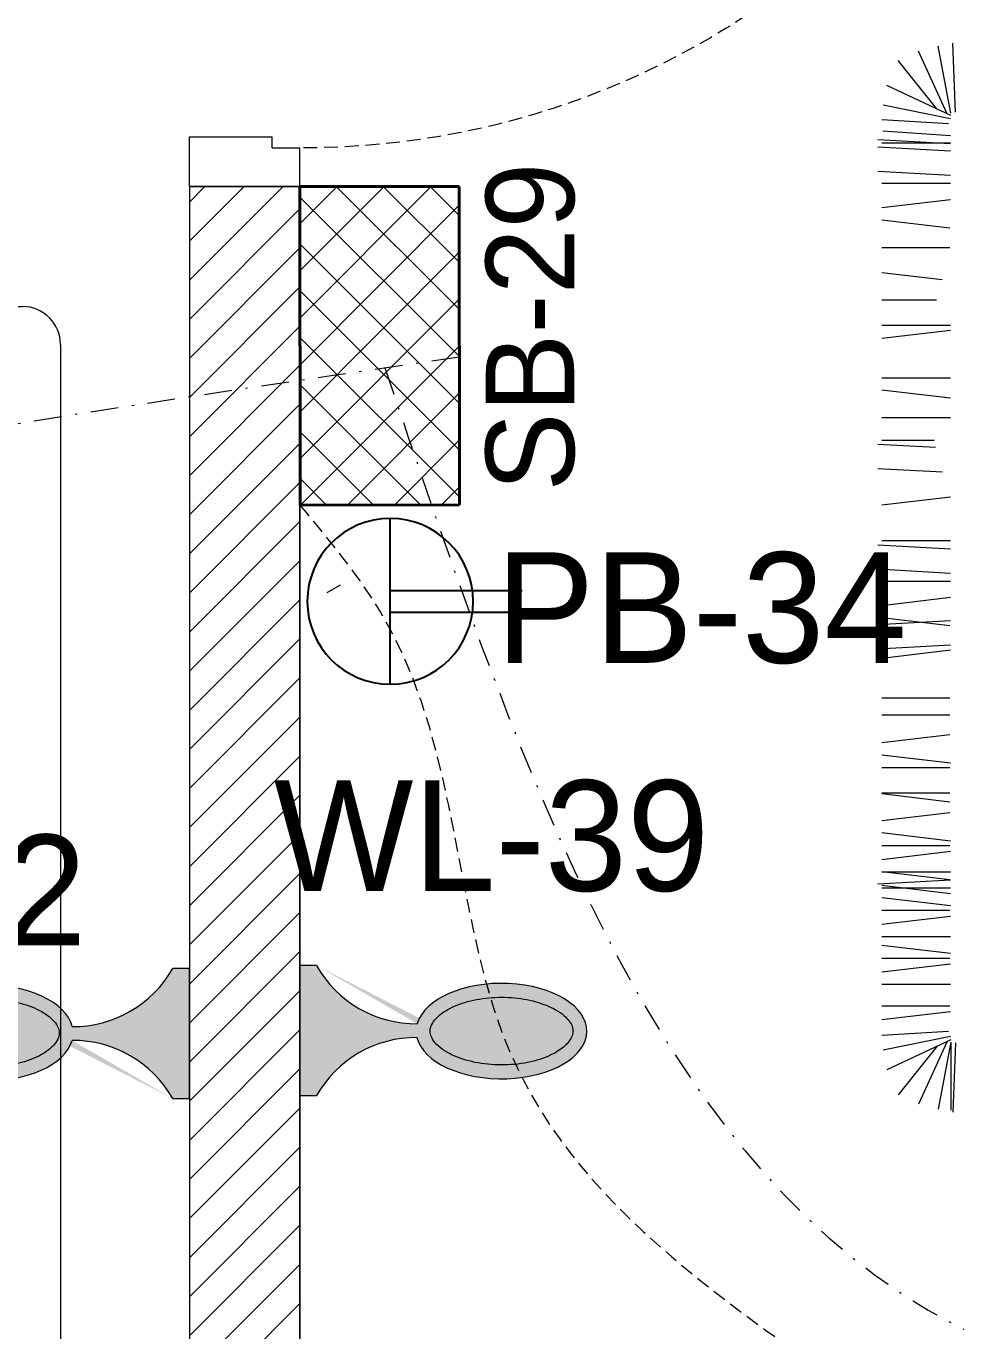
# Model space of a CAD drawing. Header units: inches. Extents: x 109699 to 44449955, y -10987 to 15824140.
# Drawn here: x 196519.6 to 196561.7, y -3726.8 to -3667.8 of the extents above; entities that cross this region are included whole.
import ezdxf

# ---------------------------------------------------------------- set-up
doc = ezdxf.new("R2010")
doc.units = ezdxf.units.IN
doc.header["$LTSCALE"] = 5
doc.header["$MEASUREMENT"] = 0
for name, pattern in [('DASHDOT', [1, 0.5, -0.25, 0, -0.25]), ('DASHED2', [0.375, 0.25, -0.125]), ('HIDDEN', [0.375, 0.25, -0.125])]:
    doc.linetypes.add(name, pattern=pattern)
doc.layers.get('0').update_dxf_attribs({"color": 123})
for name, color, linetype, lineweight in [('@NORMAL', 7, 'Continuous', 5), ('AC In', 244, 'DASHED2', 30), ('door', 8, 'Continuous', 9), ('E-Con-Point', 5, 'DASHED2', 13), ('E-PB-Socket-5A', 203, 'Continuous', 13), ('E-SB-Switch-Board', 106, 'Continuous', 18), ('E-WL-Wall-Light', 232, 'Continuous', 15), ('fixture', 255, 'Continuous', 0), ('ha', 252, 'Continuous', 5), ('SB', 1, 'DASHDOT', 20), ('WALL-1', 8, 'Continuous', 9)]:
    doc.layers.add(name, color=color, linetype=linetype, lineweight=lineweight)
doc.layers.add('FURNITUR', color=7, linetype='Continuous', lineweight=5, true_color=0xe8e8e8)
doc.styles.get("Standard").update_dxf_attribs({"font": 'times.ttf'})

# ---------------------------------------------------------------- blocks, each defined once
blk = doc.blocks.new('Door-40')
at = {"layer": 'door', "ltscale": 0.5}
for p, q in [((0, 40), (5, 40)), ((0, 40), (0, 37.75)), ((5, 40), (5, 38.24999999999636)), ((3.75, 38.24999999999636), (3.75, 37.75000000000364)), ((3.75, 38.24999999999636), (5, 38.24999999999636)), ((0, 37.75), (3.75, 37.75000000000364)), ((5.135000000002037, 2.913192669428099), (5.145000000004075, 2.913192669428099)), ((5.135000000002037, 1.885000000002037), (5.135000000002037, 2.913192669428099)), ((0, 0), (0, 2.25)), ((0, 2.25), (3.75, 2.249999999996362)), ((3.75, 1.750000000003638), (3.75, 2.249999999996362)), ((5.145000000004075, 1.895000000000437), (5.145000000004075, 1.884599357945262)), ((3.75, 1.750000000003638), (5, 1.750000000003638)), ((4.010000000002037, 1.760000000002037), (4.010000000002037, 1.75)), ((5.010000000002037, 1.760000000002037), (4.010000000002037, 1.760000000002037)), ((5, 1.750000000003638), (5.010400642058812, 1.750000000007276)), ((5, 0), (5, 1.750000000003638)), ((0, 0), (5, 0)), ((0, 0), (5, 0))]:
    blk.add_line(p, q, dxfattribs=at)
blk.add_lwpolyline([(41.625, 3.145000000000437), (5.145000000004075, 3.145000000000437), (5.145000000004075, 1.895000000000437), (41.625, 1.895000000000437)], close=True, dxfattribs=at)
blk.add_circle((5.135000000002037, 1.760000000002037), 0.1249999999999983, dxfattribs=at)
at = {"layer": 'door', "linetype": 'HIDDEN', "ltscale": 0.5}
blk.add_arc((5.156161382139544, 1.755015969829401), 36.49531813451388, 2.182731632980644, 90.24516611661387, dxfattribs=at)
blk = doc.blocks.new('vfdcx')
at = {"layer": 'FURNITUR'}
for p, q in [((105505.2172317123, -20269.73029042858), (105508.6560233289, -20180.30026361668)), ((105510.9227739999, -20270.64744447272), (105527.3710693331, -20184.19830578352)), ((105510.9393750285, -20270.64900973493), (105510.9393750285, -20182.64900973883)), ((105516.406202329, -20270.61411287433), (105553.0365137642, -20190.60023730127)), ((105529.1792126049, -20265.23142439111), (105579.267552745, -20202.77373785358)), ((105511.2033624795, -20273.6826379347), (105593.8515708953, -20234.8261914609)), ((105511.5189975735, -20278.00211159921), (105598.7129669342, -20260.56526694594)), ((105514.2558061602, -20284.68173832663), (105600.1713630871, -20279.5053371243)), ((105511.4799296465, -20309.91793488066), (105600.3603457688, -20299.43811556006)), ((105512.2067661909, -20317.45537559765), (105600.206766187, -20317.45537559765)), ((105511.4799296465, -20345.21042387643), (105600.3603457688, -20345.21042387643)), ((105511.4799296465, -20371.67020332855), (105600.3603457688, -20361.19038400067)), ((105511.4799296465, -20385.37733262785), (105600.3603457688, -20395.85715195573)), ((105512.2067661909, -20379.20764403827), (105600.206766187, -20379.20764403827)), ((105511.4799296465, -20406.91979543919), (105600.3603457688, -20406.91979543919)), ((105511.4799296465, -20433.37957488403), (105600.3603457688, -20422.89975556343)), ((105512.2067661909, -20440.91701560102), (105600.206766187, -20440.91701560102)), ((105511.4799296465, -20447.0867041906), (105600.3603457688, -20457.56652351121)), ((105511.4799296465, -20462.86155544077), (105600.3603457688, -20473.34137476866)), ((105511.4799296465, -20469.84706374643), (105600.3603457688, -20469.84706374643)), ((105511.4799296465, -20480.32688307432), (105605.5880741227, -20475.08697340674)), ((105511.4799296465, -20490.80670239493), (105600.3603457688, -20490.80670239493)), ((105512.2067661909, -20480.59388411786), (105600.3603457688, -20491.06693353098)), ((105511.4799296465, -20517.26648184705), (105600.3603457688, -20506.78666251917)), ((105512.2067661909, -20524.80392255676), (105600.206766187, -20524.80392255676)), ((105511.4799296465, -20530.97361114634), (105600.3603457688, -20541.45343047423)), ((105512.2067661909, -20567.64620887554), (105600.3603457688, -20557.17315946241)), ((105512.2067661909, -20581.39930270555), (105600.3603457688, -20591.87235211868)), ((105512.2067661909, -20592.91597826233), (105600.206766187, -20592.91597826233)), ((105511.4799296465, -20631.77902973404), (105600.3603457688, -20642.25884906192)), ((105512.2067661909, -20625.60934114446), (105600.206766187, -20625.60934114446)), ((105512.2067661909, -20668.45162746323), (105600.3603457688, -20657.97857805011)), ((105512.2067661909, -20693.72139685003), (105600.206766187, -20693.72139685003)), ((105512.2067661909, -20715.88647154714), (105600.206766187, -20715.88647154714)), ((105511.4799296465, -20777.82883866313), (105600.3603457688, -20767.34901934252)), ((105511.4799296465, -20784.59069717211), (105605.5880741227, -20779.35078750453)), ((105511.4799296465, -20816.023385241), (105605.5880741227, -20810.78347557342)), ((105512.2067661909, -20809.26829663951), (105600.3603457688, -20819.74134605991)), ((105511.4799296465, -20845.9408943687), (105600.3603457688, -20835.46107504809)), ((105511.4799296465, -20866.89376310971), (105600.3603457688, -20866.89376310971)), ((106318.1547879035, -20852.43812081018), (106301.0488324388, -20862.31424880781)), ((105511.4799296465, -20877.37358243759), (105605.5880741227, -20882.61349209789)), ((105511.4799296465, -20908.80627050648), (105605.5880741227, -20914.04618016678)), ((105511.4799296465, -20919.28608982709), (105600.3603457688, -20919.28608982709)), ((105511.4799296465, -20976.11335237308), (105600.3603457688, -20965.63353305247)), ((105521.8643668454, -21008.12424239267), (105605.5880741227, -21012.78595010228)), ((105530.7651919033, -21040.05252538774), (105605.5880741227, -21044.21863817117)), ((105532.6395395136, -21049.45854783147), (105600.3603457688, -21049.45854783147)), ((105511.4799296465, -21078.670927012), (105600.206766187, -21078.670927012)), ((105511.4799296465, -21103.85434488273), (105600.3603457688, -21114.41374581192)), ((105511.4799296465, -21129.84802882567), (105600.206766187, -21129.84802882567)), ((105511.4799296465, -21191.79039594166), (105600.3603457688, -21181.31057662105)), ((105511.4799296465, -21197.96008453124), (105600.206766187, -21197.96008453124)), ((105529.4228250318, -21230.65344742064), (105600.206766187, -21230.65344742064)), ((105522.4581835613, -21257.14113218566), (105600.3603457688, -21266.39626622056)), ((105512.2067661909, -21298.76550312621), (105600.206766187, -21298.76550312621)), ((105512.2067661909, -21324.03527251301), (105600.3603457688, -21334.50832192613)), ((105511.4799296465, -21360.7078702422), (105600.3603457688, -21350.22805091432)), ((105511.4799296465, -21381.66073898321), (105600.3603457688, -21381.66073898321)), ((105511.4799296465, -21392.14055830381), (105605.5880741227, -21397.38046797139)), ((105511.4799296465, -21423.5732463727), (105605.5880741227, -21428.81315603301)), ((105511.4799296465, -21432.98270298111), (105605.5880741227, -21438.22261264142)), ((105511.4799296465, -21434.05306570059), (105600.3603457688, -21434.05306570059)), ((105511.4799296465, -21443.46252230172), (105599.1990612133, -21449.56373436582)), ((105514.2558061602, -21458.95663026169), (105600.1713630871, -21464.13303145675)), ((105505.2172317123, -21473.90807815974), (105508.6560233289, -21563.33810496436)), ((105510.9227739999, -21472.99092410832), (105527.3710693331, -21559.4400628048)), ((105511.2033624795, -21469.95573065362), (105593.8515708953, -21508.81217712742)), ((105511.5189975735, -21465.63625698911), (105598.7129669342, -21483.07310163511)), ((105516.406202329, -21473.02425570671), (105553.0365137642, -21553.03813127977)), ((105529.1792126049, -21478.40694419721), (105579.267552745, -21540.86463072746))]:
    blk.add_line(p, q, dxfattribs=at)
blk = doc.blocks.new('A$C677D3EAC')
at = {"layer": 'FURNITUR'}
for p, q in [((12.00479866045498, 51.95316647657546), (26.27257498371182, 51.95316647657546)), ((12.00479866045498, 46.7545977087857), (12.00479866045498, 51.95316647657546)), ((27.98757498370105, 50.23816647657532), (27.98757498370833, 1.714991515273141)), ((1.714798660454107, 49.35388209268422), (12.00479866045498, 49.35388209268422)), ((-0.0002013395424000919, 47.63888209268407), (-0.0002013395424000919, 27.05888209268414)), ((22.84257498371153, 46.7545977087857), (12.00479866045498, 46.7545977087857)), ((21.47057498371578, 46.7545977087857), (21.64207498370524, 46.7545977087857)), ((22.84257498370425, 3.799775899162796), (22.84257498370425, 46.7545977087857)), ((20.27007498366584, 26.54438209267664), (20.27007498370949, 45.55409770878578)), ((22.84257498371153, 45.55409770878578), (22.8425749836606, 26.54438209267664)), ((11.49008981315274, 43.32827631189775), (12.16517933704745, 43.96611358265636)), ((12.16517933704745, 43.96611358265636), (15.31559601729532, 43.36579608827378)), ((15.31559601729532, 43.36579608827378), (18.31599273014581, 44.07867291178536)), ((18.31599273014581, 44.07867291178536), (19.10359739428532, 43.92859380628033)), ((19.10359739428532, 43.92859380628033), (19.40363667030761, 42.95307747577226)), ((12.5027240989948, 38.07549475087126), (11.49008981315274, 43.32827631189775)), ((19.40363667030761, 42.95307747577226), (17.86593348672614, 35.7117434773545)), ((13.02779365549941, 36.91237953848213), (12.5027240989948, 38.07549475087126)), ((12.05266419680993, 35.5991841482255), (13.02779365549941, 36.91237953848213)), ((11.61261941229895, 35.30786455647831), (12.66275786653569, 35.83314249810883)), ((12.00544753944268, 35.43314440848462), (12.05266419680993, 35.5991841482255)), ((15.24777488336258, 35.24313066369177), (12.66275786653569, 35.83314249810883)), ((17.65718828754325, 35.51486969230791), (15.24777488336258, 35.24313066369177)), ((18.70732674178726, 34.98959175067739), (17.65718828754325, 35.51486969230791)), ((17.86593348672614, 35.7117434773545), (17.97569034616026, 35.37952664570821)), ((11.33031025100354, 34.46060119444883), (11.61261941229895, 35.30786455647831)), ((19.00736667657475, 34.08911497292229), (18.70732674178726, 34.98959175067739)), ((10.63983892452234, 33.38899892960671), (11.33031025100354, 34.46060119444883)), ((11.33031025100354, 34.46060119444883), (12.05985271719692, 30.10290950415674)), ((17.87312200711312, 29.99035017502774), (19.00736667657475, 34.08911497292229)), ((10.63983892452234, 33.38899892960671), (10.03458546302863, 31.55699145095787)), ((18.72337355450145, 33.1164066199799), (19.32862701599515, 31.28439914133105)), ((10.03458546302863, 31.55699145095787), (10.3346253978234, 30.65651467320276)), ((19.32862701599515, 31.28439914133105), (19.02858708120039, 30.38392236357595)), ((10.3346253978234, 30.65651467320276), (11.38476385206013, 30.13123673157224)), ((12.04650223874341, 30.18265437400623), (11.38476385206013, 30.13123673157224)), ((12.05985271719692, 30.10290950415674), (13.0349821758864, 28.78971411390012)), ((19.02858708120039, 30.38392236357595), (17.97844862696365, 29.85864442194543)), ((19.4108251906946, 22.74901617660998), (17.87312200711312, 29.99035017502774)), ((17.97844862696365, 29.85864442194543), (17.89591218490386, 29.87674181101283)), ((13.0349821758864, 28.78971411390012), (12.50991261938179, 27.62659890151099)), ((12.50991261938179, 27.62659890151099), (11.49727833353245, 22.3738173404854)), ((12.06984914469649, 25.34388209268036), (1.714798660454107, 25.34388209268491)), ((21.47057498365757, 25.34388209267672), (18.85980329597078, 25.34388209267763)), ((21.47057498373033, 25.34388209267672), (21.64207498372707, 25.34388209267672)), ((21.64207498366159, 25.34388209267672), (21.47057498366485, 25.34388209267672)), ((-0.0002013395424000919, 4.314275899168024), (-0.0002013395424000919, 23.62888209268476)), ((20.27007498370949, 3.79977589916416), (20.27007498372404, 24.1433820926768)), ((22.84257498372608, 24.1433820926768), (22.84257498370425, 3.79977589916416)), ((19.11078591466503, 21.77349984610191), (19.4108251906946, 22.74901617660998)), ((11.49727833353245, 22.3738173404854), (12.17236785743444, 21.73598006972588)), ((12.17236785743444, 21.73598006972588), (15.32278453768231, 22.33629756410846)), ((15.32278453768231, 22.33629756410846), (18.3231812505328, 21.62342074059688)), ((18.3231812505328, 21.62342074059688), (19.11078591466503, 21.77349984610191)), ((15.28969182424771, 19.71016240346398), (12.43392473156564, 19.28744697104412)), ((17.69910522842838, 19.98190143208012), (15.28969182424771, 19.71016240346398)), ((18.74924368267239, 19.4566234904496), (17.69910522842838, 19.98190143208012)), ((11.98386482938076, 19.06232831278612), (11.87135034790845, 18.19937131140705)), ((12.43392473156564, 19.28744697104412), (11.98386482938076, 19.06232831278612)), ((19.04928361745988, 18.5561467126945), (18.74924368267239, 19.4566234904496)), ((17.91503894799826, 14.45738191479995), (19.04928361745988, 18.5561467126945)), ((11.87135034790845, 18.19937131140705), (12.10176965808205, 14.56994124392895)), ((12.10176965808205, 14.56994124392895), (13.07689911677153, 13.25674585367233)), ((19.45274213157973, 7.216047916382195), (17.91503894799826, 14.45738191479995)), ((13.07689911677153, 13.25674585367233), (12.55182956026692, 12.0936306412832)), ((12.55182956026692, 12.0936306412832), (11.53919527441758, 6.840849080256703)), ((19.15270285555744, 6.240531585874123), (19.45274213157973, 7.216047916382195)), ((11.53919527441758, 6.840849080256703), (12.21428479831957, 6.203011809498093)), ((12.21428479831957, 6.203011809498093), (15.36470147856744, 6.803329303880673)), ((15.36470147856744, 6.803329303880673), (18.36509819141793, 6.090452480368185)), ((18.36509819141793, 6.090452480368185), (19.15270285555744, 6.240531585874123)), ((20.27007498370949, 5.198560283064126), (12.00479866045498, 5.198560283062761)), ((12.00479866045498, 5.198560283062761), (12.00479866045498, -8.484727004542947e-06)), ((12.00479866045498, 2.599275899167878), (1.714798660446831, 2.599275899171516)), ((21.64207498370524, 2.59927589916424), (21.47057498370123, 2.59927589916424)), ((21.47057498370123, 2.59927589916424), (21.64207498369797, 2.59927589916424)), ((12.00479866045498, -8.484727004542947e-06), (26.27257498371182, -8.484727004542947e-06))]:
    blk.add_line(p, q, dxfattribs=at)
for centre, radius, start, end in [((26.27257498370454, 50.23816647657532), 1.715, 0, 90), ((1.714798660454107, 47.63888209268407), 1.715, 90, 180), ((21.47057498371578, 45.55409770878532), 1.200500000000829, 90, 179.9999999999739), ((21.64207498371252, 45.55409770878578), 1.20049999999992, 0, 90), ((1.714798660454107, 27.05888209268414), 1.715, 180, 270), ((21.47057498366485, 26.5443820926771), 1.200500000000375, 180.0000000000261, 270), ((21.64207498366159, 26.54438209267664), 1.20049999999901, 270, 0), ((1.714798660454107, 23.62888209268476), 1.715, 90, 180), ((21.47057498373033, 24.14338209267726), 1.20049999999901, 90, 180.0000000000261), ((21.64207498372707, 24.14338209267726), 1.200499999999465, 359.999999999974, 90), ((1.714798660446831, 4.314275899171662), 1.715, 180, 270), ((21.47057498370123, 3.799775899163706), 1.200499999999465, 179.9999999999739, 270), ((21.64207498370524, 3.79977589916416), 1.20049999999992, 270, 0), ((26.27257498371182, 1.714991515273141), 1.715, 270, 0)]:
    blk.add_arc(centre, radius, start, end, dxfattribs=at)
blk = doc.blocks.new('A$C4DCB0E22')
h = blk.add_hatch()
h.set_pattern_fill('ANSI37', color=256, scale=15, angle=90.05046403147966, style=0)
h.set_pattern_definition([(135.0504640314797, (0, 0), (-1.324656962164393, -1.326992438783809), []), (225.0504640314796, (0, 0), (1.326992438783809, -1.324656962164393), [])])
h.paths.add_polyline_path([(0.0158499618895469, -4.176303718850249e-06), (-3.779117417224143e-06, 17.9999888419976), (8.999992730033242, 18.00791571250107), (9.015846471040199, 0.007922694199763214)])
at = {"lineweight": 40}
for p, q in [((-3.779117417224143e-06, 17.9999888419976), (8.999992730033242, 18.00791571250107)), ((0.0158499618895469, -4.176303718850249e-06), (-3.779117417224143e-06, 17.9999888419976)), ((9.015846471040199, 0.007922694199763214), (8.999992730033242, 18.00791571250107)), ((0.0158499618895469, -4.176303718850249e-06), (9.015846471040199, 0.007922694199763214))]:
    blk.add_line(p, q, dxfattribs=at)
blk = doc.blocks.new('A$C0EEE0DA8')
at = {"lineweight": 25}
for p, q in [((9.859886922386067, 11.01563311866266), (9.859886922386067, 3.514223118661903)), ((9.859886922386067, 7.754928118662065), (15.8195753665932, 7.754928118662065)), ((9.859886922386067, 6.774928118662501), (15.8195753665932, 6.774928118662501))]:
    blk.add_line(p, q, dxfattribs=at)
blk.add_circle((9.85988692238243, 7.264928118662283), 3.750704999999999, dxfattribs=at)
blk = doc.blocks.new('E-W-LIGHT')
at = {"linetype": 'ByBlock', "ltscale": 0.5}
h = blk.add_hatch(color=256, dxfattribs=at)
h.dxf.hatch_style = 1
h.set_gradient(color1=(255, 255, 255), color2=(255, 255, 0), name='CYLINDER')
edge = h.paths.add_edge_path()
edge.add_spline(control_points=[(-96.71110423948552, 1.235367220396483), (-96.8976251288622, 1.235367220396483), (-97.08530367817384, 1.204590695443009), (-97.49532330615068, 1.060408411101338), (-97.71769888777162, 0.9452617532663472), (-98.18859363857634, 0.6007580769133996), (-98.4360601757027, 0.3712016227401077), (-98.9274233233457, -0.2076466389563343), (-99.17095937526851, -0.5565722783421756), (-99.79256403547286, -1.649000525487912), (-100.1403411294208, -2.496475964584042), (-100.6655547252501, -4.389078901701514), (-100.8435119435345, -5.433326140728264), (-100.996858843053, -7.577941591604359), (-100.9723680002039, -8.677864733885961), (-100.7253955626443, -10.7881619923927), (-100.5027117058065, -11.79805679996582), (-99.90205506231798, -13.59089832466863), (-99.52349327352754, -14.37265162368595), (-98.79708591162027, -15.46144462183512), (-98.46289770719719, -15.83531695936959), (-97.82402795464219, -16.37320808014224), (-97.52292902289115, -16.53708124557815), (-97.0332651008719, -16.69867335386745), (-96.83300356165012, -16.72444707740215), (-96.42760539585558, -16.70413243760904), (-96.21918910161975, -16.65733367471884), (-95.75858057275782, -16.45705756399432), (-95.50712660475898, -16.30138572900886), (-94.98330090317799, -15.85001415615693), (-94.71221849052682, -15.55449414506236), (-94.18744122004225, -14.82684639582039), (-93.93399672563008, -14.39521060388152), (-93.32240182252819, -13.09860869282319), (-93.0057716383552, -12.13470487732181), (-92.57508722519842, -10.03980369670334), (-92.46055768618565, -8.90959698224412), (-92.45565766659526, -6.646794607945969), (-92.56528275998282, -5.514732191470296), (-92.98715107886524, -3.412587944823316), (-93.29985699109132, -2.443281268231641), (-93.99092435031811, -0.9549615958549695), (-94.34810290115182, -0.3877643056552464), (-95.07582621573985, 0.4836147841888085), (-95.44374809115733, 0.7854262440646148), (-96.01798165069457, 1.105607693885873), (-96.24029005175481, 1.180327462172805), (-96.53763867025813, 1.228459302029147), (-96.62438560181026, 1.235367220396483), (-96.71110423948552, 1.235367220396483)], knot_values=[0, 0, 0, 0, 0.194197829587449, 0.194197829587449, 0.388395659174898, 0.388395659174898, 0.582593488762347, 0.582593488762347, 0.776791318349796, 0.776791318349796, 1.110216687407361, 1.110216687407361, 1.443642056464925, 1.443642056464925, 1.77706742552249, 1.77706742552249, 2.110492794580054, 2.110492794580054, 2.443918163637619, 2.443918163637619, 2.701496175378678, 2.701496175378678, 2.959074187119738, 2.959074187119738, 3.169612053741, 3.169612053741, 3.380149920362263, 3.380149920362263, 3.590687786983526, 3.590687786983526, 3.801225653604789, 3.801225653604789, 4.011763520226051, 4.011763520226051, 4.360140390670959, 4.360140390670959, 4.708517261115867, 4.708517261115867, 5.056894131560775, 5.056894131560775, 5.405271002005684, 5.405271002005684, 5.69307956715584, 5.69307956715584, 5.980888132305996, 5.980888132305996, 6.192897451070847, 6.192897451070847, 6.283185307179586, 6.283185307179586, 6.283185307179586, 6.283185307179586], degree=3, periodic=0)
at = {"layer": 'E-WL-Wall-Light', "linetype": 'ByBlock', "ltscale": 0.5}
h = blk.add_hatch(color=256, dxfattribs=at)
h.dxf.hatch_style = 1
edge = h.paths.add_edge_path()
edge.add_ellipse((-96.71110423948552, -7.740473765769313), major_axis=(0, 10.71660606041263), ratio=0.559300439547623, start_angle=187.7376784571124, end_angle=531.0374031504149)
edge.add_arc((-112.001170541625, -18.46997501720373), 14.35701343791298, -60.53601194170483, 0.5736542653427819, ccw=False)
edge.add_line((-104.9392941575301, -30.97012448799713), (-104.939294157532, -33.06572841662167))
edge.add_line((-104.939294157532, -33.06572841662167), (-88.60969415754215, -33.06572841666017))
edge.add_line((-88.60969415754215, -33.06572841666017), (-88.60969415754002, -30.97012448799946))
edge.add_arc((-81.54781777344922, -18.46997501720374), 14.35701343791298, 179.559619270027, 240.5360119417236, ccw=False)
edge = h.paths.add_edge_path(flags=16)
edge.add_spline(control_points=[(-96.71110423948552, 1.235367220396483), (-96.8976251288622, 1.235367220396483), (-97.08530367817384, 1.204590695443009), (-97.49532330615068, 1.060408411101338), (-97.71769888777162, 0.9452617532663472), (-98.18859363857634, 0.6007580769133996), (-98.4360601757027, 0.3712016227401077), (-98.9274233233457, -0.2076466389563343), (-99.17095937526851, -0.5565722783421756), (-99.79256403547286, -1.649000525487912), (-100.1403411294208, -2.496475964584042), (-100.6655547252501, -4.389078901701514), (-100.8435119435345, -5.433326140728264), (-100.996858843053, -7.577941591604359), (-100.9723680002039, -8.677864733885961), (-100.7253955626443, -10.7881619923927), (-100.5027117058065, -11.79805679996582), (-99.90205506231798, -13.59089832466863), (-99.52349327352754, -14.37265162368595), (-98.79708591162027, -15.46144462183512), (-98.46289770719719, -15.83531695936959), (-97.82402795464219, -16.37320808014224), (-97.52292902289115, -16.53708124557815), (-97.0332651008719, -16.69867335386745), (-96.83300356165012, -16.72444707740215), (-96.42760539585558, -16.70413243760904), (-96.21918910161975, -16.65733367471884), (-95.75858057275782, -16.45705756399432), (-95.50712660475898, -16.30138572900886), (-94.98330090317799, -15.85001415615693), (-94.71221849052682, -15.55449414506236), (-94.18744122004225, -14.82684639582039), (-93.93399672563008, -14.39521060388152), (-93.32240182252819, -13.09860869282319), (-93.0057716383552, -12.13470487732181), (-92.57508722519842, -10.03980369670334), (-92.46055768618565, -8.90959698224412), (-92.45565766659526, -6.646794607945969), (-92.56528275998282, -5.514732191470296), (-92.98715107886524, -3.412587944823316), (-93.29985699109132, -2.443281268231641), (-93.99092435031811, -0.9549615958549695), (-94.34810290115182, -0.3877643056552464), (-95.07582621573985, 0.4836147841888085), (-95.44374809115733, 0.7854262440646148), (-96.01798165069457, 1.105607693885873), (-96.24029005175481, 1.180327462172805), (-96.53763867025813, 1.228459302029147), (-96.62438560181026, 1.235367220396483), (-96.71110423948552, 1.235367220396483)], knot_values=[0, 0, 0, 0, 0.194197829587449, 0.194197829587449, 0.388395659174898, 0.388395659174898, 0.582593488762347, 0.582593488762347, 0.776791318349796, 0.776791318349796, 1.110216687407361, 1.110216687407361, 1.443642056464925, 1.443642056464925, 1.77706742552249, 1.77706742552249, 2.110492794580054, 2.110492794580054, 2.443918163637619, 2.443918163637619, 2.701496175378678, 2.701496175378678, 2.959074187119738, 2.959074187119738, 3.169612053741, 3.169612053741, 3.380149920362263, 3.380149920362263, 3.590687786983526, 3.590687786983526, 3.801225653604789, 3.801225653604789, 4.011763520226051, 4.011763520226051, 4.360140390670959, 4.360140390670959, 4.708517261115867, 4.708517261115867, 5.056894131560775, 5.056894131560775, 5.405271002005684, 5.405271002005684, 5.69307956715584, 5.69307956715584, 5.980888132305996, 5.980888132305996, 6.192897451070847, 6.192897451070847, 6.283185307179586, 6.283185307179586, 6.283185307179586, 6.283185307179586], degree=3, periodic=0)
for p, q in [((-104.9392941575301, -30.97012448799713), (-104.939294157532, -33.06572841662167)), ((-88.60969415754215, -33.06572841666017), (-88.60969415754002, -30.97012448803655)), ((-104.939294157532, -33.06572841662167), (-88.60969415754215, -33.06572841666017))]:
    blk.add_line(p, q)
at = {"linetype": 'ByBlock', "ltscale": 0.5}
for centre, start, end in [((-112.001170541625, -18.46997501720374), 299.4639880582952, 0.5736542653427851), ((-81.54781777344922, -18.46997501720374), 179.4263457346572, 240.5360119417045)]:
    blk.add_arc(centre, 14.35701343791298, start, end, dxfattribs=at)
blk.add_ellipse((-96.71110423948552, -7.740473765769313), major_axis=(0, 10.71660606041263), ratio=0.559300439547623, start_param=3.276640619127039, end_param=9.268351136215248, dxfattribs=at)
blk.add_open_spline([(-96.71110423948552, 1.235367220396483), (-96.8976251288622, 1.235367220396483), (-97.08530367817384, 1.204590695443009), (-97.49532330615068, 1.060408411101338), (-97.71769888777162, 0.9452617532663472), (-98.18859363857634, 0.6007580769133996), (-98.4360601757027, 0.3712016227401077), (-98.9274233233457, -0.2076466389563343), (-99.17095937526851, -0.5565722783421756), (-99.79256403547286, -1.649000525487912), (-100.1403411294208, -2.496475964584042), (-100.6655547252501, -4.389078901701514), (-100.8435119435345, -5.433326140728264), (-100.996858843053, -7.577941591604359), (-100.9723680002039, -8.677864733885961), (-100.7253955626443, -10.7881619923927), (-100.5027117058065, -11.79805679996582), (-99.90205506231798, -13.59089832466863), (-99.52349327352754, -14.37265162368595), (-98.79708591162027, -15.46144462183512), (-98.46289770719719, -15.83531695936959), (-97.82402795464219, -16.37320808014224), (-97.52292902289115, -16.53708124557815), (-97.0332651008719, -16.69867335386745), (-96.83300356165012, -16.72444707740215), (-96.42760539585558, -16.70413243760904), (-96.21918910161975, -16.65733367471884), (-95.75858057275782, -16.45705756399432), (-95.50712660475898, -16.30138572900886), (-94.98330090317799, -15.85001415615693), (-94.71221849052682, -15.55449414506236), (-94.18744122004225, -14.82684639582039), (-93.93399672563008, -14.39521060388152), (-93.32240182252819, -13.09860869282319), (-93.0057716383552, -12.13470487732181), (-92.57508722519842, -10.03980369670334), (-92.46055768618565, -8.90959698224412), (-92.45565766659526, -6.646794607945969), (-92.56528275998282, -5.514732191470296), (-92.98715107886524, -3.412587944823316), (-93.29985699109132, -2.443281268231641), (-93.99092435031811, -0.9549615958549695), (-94.34810290115182, -0.3877643056552464), (-95.07582621573985, 0.4836147841888085), (-95.44374809115733, 0.7854262440646148), (-96.01798165069457, 1.105607693885873), (-96.24029005175481, 1.180327462172805), (-96.53763867025813, 1.228459302029147), (-96.62438560181026, 1.235367220396483), (-96.71110423948552, 1.235367220396483)], degree=3, knots=[0, 0, 0, 0, 0.194197829587449, 0.194197829587449, 0.388395659174898, 0.388395659174898, 0.582593488762347, 0.582593488762347, 0.776791318349796, 0.776791318349796, 1.110216687407361, 1.110216687407361, 1.443642056464925, 1.443642056464925, 1.77706742552249, 1.77706742552249, 2.110492794580054, 2.110492794580054, 2.443918163637619, 2.443918163637619, 2.701496175378678, 2.701496175378678, 2.959074187119738, 2.959074187119738, 3.169612053741, 3.169612053741, 3.380149920362263, 3.380149920362263, 3.590687786983526, 3.590687786983526, 3.801225653604789, 3.801225653604789, 4.011763520226051, 4.011763520226051, 4.360140390670959, 4.360140390670959, 4.708517261115867, 4.708517261115867, 5.056894131560775, 5.056894131560775, 5.405271002005684, 5.405271002005684, 5.69307956715584, 5.69307956715584, 5.980888132305996, 5.980888132305996, 6.192897451070847, 6.192897451070847, 6.283185307179586, 6.283185307179586, 6.283185307179586, 6.283185307179586], dxfattribs=at)

msp = doc.modelspace()

# ---------------------------------------------------------------- hatches: boundary and pattern name
at = {"layer": 'ha'}
h = msp.add_hatch(dxfattribs=at)
h.set_pattern_fill('ANSI31', scale=10, angle=-7.63333123551244e-14, style=0)
h.set_pattern_definition([(44.99999999999989, (142732.3835256985, 2531118.532197352), (-0.8838834764831833, 0.8838834764831855), [])])
h.paths.add_polyline_path([(196721.1912594374, -3758.839964344659), (196669.0183648828, -3758.839964344659), (196669.0183648828, -3744.923741294564), (196664.0183648828, -3744.923741294564), (196664.0183648828, -3758.839964344659), (196532.0191680452, -3758.839964344659), (196532.0191680452, -3675.007518244003), (196527.0191680452, -3675.007518244003), (196527.0191680452, -3758.839964344659), (196295.8473409007, -3758.839964345125), (196295.8473409007, -3755.847763503929), (196290.8470773022, -3755.847763503929), (196290.8467237212, -3771.84035897118), (196295.8466929922, -3771.84035897118), (196295.8466929922, -3763.839732098886), (196544.6804083691, -3763.839732098886), (196544.6804083691, -3841.423217861475), (196549.67976046, -3841.423259611734), (196549.6804083691, -3763.839964345125), (196681.1912594375, -3763.839964344659), (196681.1912594375, -3773.522328721387), (196681.1912594375, -3775.131852819612), (196686.1912594375, -3775.131852819612), (196686.1914085268, -3768.839733289349), (196721.1912594374, -3768.840195399969)])

# ---------------------------------------------------------------- linework, layer by layer
at = {"layer": '@NORMAL'}
for p, q in [((196527.0191680452, -3675.007518244003, 1.060381397020056), (196527.0191680452, -3758.839964344659, 1.060381397020087)), ((196527.0191680452, -3675.007518244003, 1.060381397020038), (196532.0191680452, -3675.007518244003, 1.060381397020038)), ((196532.0191680452, -3675.007518244003, 1.060381397020056), (196532.0191680452, -3758.839964344659, 1.060381397020087))]:
    msp.add_line(p, q, dxfattribs=at)
at = {"layer": 'AC In', "ltscale": 4}
msp.add_spline([(196649.4161035242, -3412.666188750646, 0.263215849960531), (196648.765767596, -3403.198516255516, 0.3650851247148239), (196644.3828125, -3403.19921875, 0.0857903163960998), (196555.6989236982, -3429.703235172976), (196541.4640577714, -3493.078742771762), (196430.8844353982, -3610.641529816279), (196405.8084689573, -3718.97546096455), (196308.1016223315, -3722.321839887185, 0.719608654580174)], degree=3, dxfattribs=at)
at = {"layer": 'E-Con-Point', "ltscale": 0.5}
msp.add_spline([(196532.0191710694, -3689.411677187871, 0.1785524209039124), (196536.104874759, -3695.029447564321, -0.2469759009928151), (196541.1388985306, -3713.196306057136, 1.872603413335069), (196561.4513617464, -3732.575948242742, 1.257551479397208), (196598.0415902632, -3749.720240831584, 1.257551479397208), (196599.2270003315, -3730.766235532665), (196598.018766464, -3696.920732124181), (196583.4836051113, -3662.707222045723), (196605.23530401, -3637.069142153312, 0.07855242090380443)], degree=3, dxfattribs=at)
at = {"layer": 'SB', "ltscale": 0.5}
for points in [[(196556.4078256201, -3313.566223559079, 0.263215849959245), (196534.277410602, -3482.620924584935), (196431.753867945, -3627.978368512984), (196408.0661569314, -3719.028374020028), (196331.5675651239, -3723.048388819456, 0.8619938400189693)], [(196647.4144365788, -3460.745580529205, 0.2632158499592521), (196576.0412103531, -3511.420015027026, 0.2632158499592521), (196550.5271474522, -3511.926459345868), (196509.6292106475, -3595.82835289797), (196453.2894142823, -3613.648521643194), (196412.491043815, -3701.025757611005), (196315.4070463993, -3723.175394966576, 0.719608654580174)], [(196569.2308683034, -3480.511407149101), (196530.3015650631, -3491.247584648157), (196507.5678187004, -3580.248206089967), (196430.1860527129, -3667.623610037528), (196412.679397228, -3715.613380506682), (196307.9453135618, -3719.146288297424, 0.7196086545801741)], [(196331.5675651238, -3723.048388819456, 0.8619938400189692), (196362.3496065301, -3737.566586937657), (196415.7021291103, -3686.692893296091), (196530.0272612221, -3575.1734022294), (196569.4810606382, -3562.680856139345), (196575.9042296052, -3544.004349920085, 0.1785524209039124)], [(196308.1016223315, -3722.321839887185, 0.7196086545801741), (196364.8423877598, -3733.080997102929, 0.7196086545801741), (196443.2982277545, -3690.3828125), (196484.9622902545, -3636.12109375), (196540.0285687771, -3626.256813285379, 0.07855242090380443)], [(196539.22804705, -3682.719319552166, 0.1785524209039124), (196449.8862879318, -3706.135477622232), (196415.476899276, -3724.601702920587), (196331.5675651238, -3723.048388819456, 0.8619938400189692)], [(196535.866771093, -3683.209771021825, 0.1717234433541841), (196559.100631725, -3724.973387499707), (196614.7565123085, -3734.310440356643), (196656.809940408, -3751.644226533578, 0.1785524209039124)], [(196554.8189634517, -3755.089259298699, 1.257551479397208), (196513.384271075, -3754.82170909056, 0.1468167250366085), (196474.7401448508, -3721.859922966458), (196438.0072579924, -3726.882783664612), (196315.8492378663, -3719.080902115922, 0.7196086545801741)]]:
    msp.add_spline(points, degree=3, dxfattribs=at)
at = {"layer": 'WALL-1', "elevation": 1.257551479397208}
msp.add_lwpolyline([(196721.1912594373, -3768.839964344659), (196721.1912594377, -3758.839964344659), (196669.0183648828, -3758.839964344659), (196669.0183648828, -3744.923741294564), (196664.0183648828, -3744.923741294564), (196664.0183648828, -3758.839964344659), (196532.0191680452, -3758.839964344659), (196532.0191680452, -3675.007518244003), (196527.0191680452, -3675.007518244003), (196527.0191680452, -3758.839964344659), (196295.8473409007, -3758.839964345125), (196295.852003279, -3755.847763503929), (196290.8470773022, -3755.847763503929), (196290.8467237212, -3771.84035897118)], dxfattribs=at)

# ---------------------------------------------------------------- block references
at = {"layer": '@NORMAL', "xscale": 0.03494400001363829, "yscale": 0.03494400001363829, "zscale": 0.03494400001363829, "rotation": 180}
msp.add_blockref('vfdcx', (200248.4394341715, -4422.036309809451, 0.0857903163960998), dxfattribs=at)
at = {"layer": 'door', "xscale": -1, "rotation": 180}
msp.add_blockref('Door-40', (196527.0191680449, -3635.007518244003, 1.060381397020038), dxfattribs=at)
at = {"layer": 'E-PB-Socket-5A', "xscale": -1, "rotation": 180}
msp.add_blockref('A$C0EEE0DA8', (196526.2449878366, -3686.498995452447, -0.2469759009928151), dxfattribs=at)
at = {"layer": 'E-SB-Switch-Board', "xscale": 0.8002315484918654, "yscale": 0.8002315484918654, "zscale": 0.8002315484918654}
msp.add_blockref('A$C4DCB0E22', (196532.0191710694, -3689.411677187871, 0.1785524209039124), dxfattribs=at)
at = {"layer": 'E-WL-Wall-Light', "xscale": 0.3601041968213394, "yscale": 0.3601041968213394, "zscale": 0.3601041968213394}
for p, rotation in [((196515.1120604714, -3678.456524857039, 1.257551479397208), 90), ((196543.926275619, -3748.022380573001, 1.872603413335069), 270)]:
    msp.add_blockref('E-W-LIGHT', p, dxfattribs=dict(at, rotation=rotation))
at = {"layer": 'fixture', "rotation": 359.9996818959455}
msp.add_blockref('A$C677D3EAC', (196493.2008695133, -3732.387411980451, 0.0857903163960998), dxfattribs=at)

# ---------------------------------------------------------------- texts
at = {"layer": 'E-PB-Socket-5A', "insert": (196559.4585855222, -3696.61656895522, 0.3128182745730059), "char_height": 5, "width": 24.08470202641911, "attachment_point": 9}
msp.add_mtext('{\\fCentury Gothic|b0|i0|c0|p34;PB-34}', dxfattribs=at)
at = {"layer": 'E-SB-Switch-Board', "insert": (196540.4244058982, -3688.795782614592, -0.2591568341238096), "char_height": 4, "width": 14.72456830652664, "attachment_point": 1, "rotation": 89.99999999999993}
msp.add_mtext('{\\fCentury Gothic|b0|i0|c0|p34;SB-29}', dxfattribs=at)
at = {"layer": 'E-WL-Wall-Light', "char_height": 5, "width": 24.08470202641911, "attachment_point": 9}
for s, insert in [('{\\fCentury Gothic|b0|i0|c0|p34;WL-39}', (196550.5329272471, -3706.926200158933, 2.321609579690656)), ('{\\fCentury Gothic|b0|i0|c0|p34;WL-32}', (196522.3672480396, -3709.388334957388, 1.706557645752795))]:
    msp.add_mtext(s, dxfattribs=dict(at, insert=insert))

doc.saveas('drawing.dxf')
